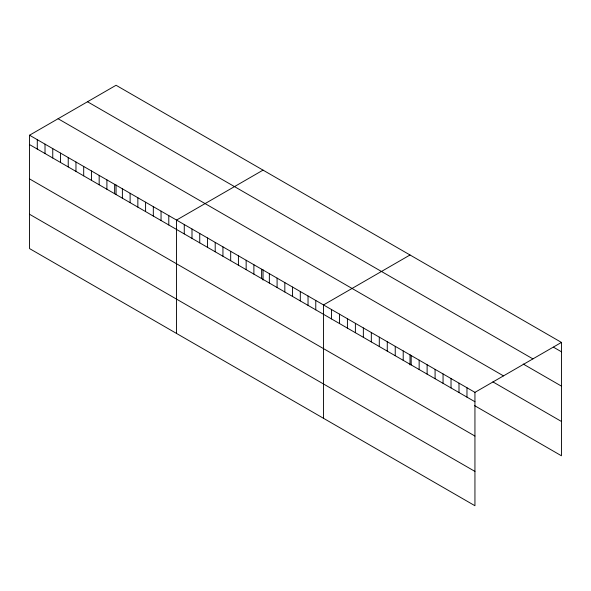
<?xml version="1.0" encoding="UTF-8"?>
<svg xmlns="http://www.w3.org/2000/svg" width="591" height="591" viewBox="0 0 591 591"><rect width="100%" height="100%" fill="white"/><g stroke="black" fill="none" stroke-linecap="round" stroke-linejoin="round"><path stroke-width="0.89" d="M29.55 135.213L474.942 392.358L474.942 505.733L29.55 248.589L29.55 135.213L116.058 85.267L561.45 342.411L561.45 455.787L474.573 405.625M263.039 170.127L176.532 220.074L176.532 333.442M410.021 254.987L323.506 304.934L323.506 418.302M474.942 392.358L561.45 342.411M553.479 347.19L561.45 351.793M87.512 101.755L532.905 358.892M523.19 364.026L561.45 386.108M58.095 118.732L503.488 375.876M492.909 381.897L561.45 421.464M29.55 144.596L474.942 401.74M29.55 178.91L474.942 436.055M29.55 214.267L474.942 471.411M466.971 387.755L466.971 397.137M459 383.153L459 392.535M451.029 378.558L451.029 387.94M443.058 373.955L443.058 383.337M435.087 369.353L435.087 378.735M427.116 364.75L427.116 374.133M419.152 360.148L419.152 369.53M411.181 355.546L411.181 364.928M410.021 354.63L410.021 364.92M403.21 350.943L403.21 360.325M395.239 346.341L395.239 355.723M387.268 341.746L387.268 351.128M379.296 337.143L379.296 346.525M371.325 332.541L371.325 341.923M363.354 327.939L363.354 337.321M355.39 323.336L355.39 332.718M347.419 318.734L347.419 328.116M339.448 314.131L339.448 323.513M331.477 309.529L331.477 318.911M315.771 300.464L315.771 309.847M308.037 295.995L308.037 305.377M300.302 291.533L300.302 300.915M292.567 287.063L292.567 296.446M284.825 282.601L284.825 291.984M277.09 278.132L277.09 287.514M269.356 273.67L269.356 283.052M263.039 269.769L263.039 280.068M261.621 269.2L261.621 278.583M253.886 264.738L253.886 274.113M246.151 260.269L246.151 269.651M238.417 255.8L238.417 265.182M230.682 251.338L230.682 260.72M222.94 246.868L222.94 256.25M215.205 242.406L215.205 251.788M207.471 237.937L207.471 247.319M199.736 233.475L199.736 242.857M192.001 229.005L192.001 238.387M184.266 224.543L184.266 233.918M168.79 215.604L168.79 224.986M161.055 211.142L161.055 220.524M153.32 206.673L153.32 216.055M145.585 202.211L145.585 211.593M137.851 197.741L137.851 207.123M130.116 193.279L130.116 202.661M122.381 188.81L122.381 198.192M116.058 184.917L116.058 194.35M114.639 184.34L114.639 193.722M106.905 179.878L106.905 189.26M99.17 175.409L99.17 184.791M91.435 170.947L91.435 180.329M83.7 166.477L83.7 175.859M75.966 162.015L75.966 171.397M68.231 157.546L68.231 166.928M60.496 153.084L60.496 162.466M52.754 148.614L52.754 157.996M45.019 144.145L45.019 153.527M37.285 139.683L37.285 149.065"/></g></svg>
